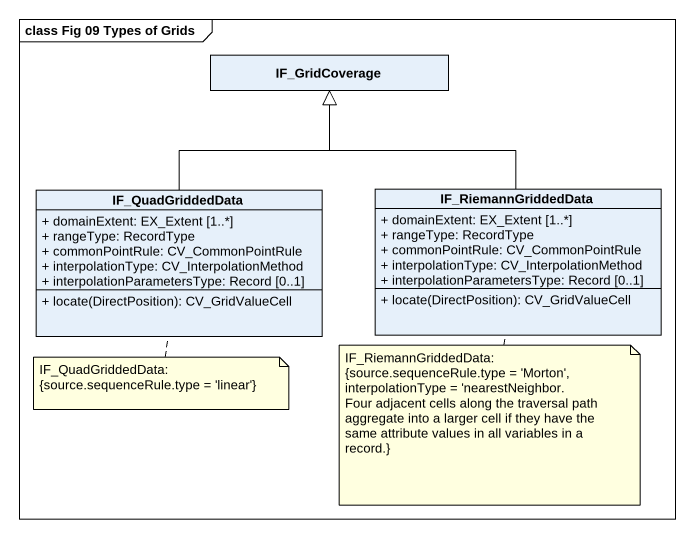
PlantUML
@startuml
mainframe class Fig 09 Types of Grids
hide circle
hide empty members
skinparam classAttributeIconSize 0
class IF_GridCoverage
class IF_QuadGriddedData {
  + domainExtent: EX_Extent [1..*]
  + rangeType: RecordType
  + commonPointRule: CV_CommonPointRule
  + interpolationType: CV_InterpolationMethod
  + interpolationParametersType: Record [0..1]
  + locate(DirectPosition): CV_GridValueCell
}
class IF_RiemannGriddedData {
  + domainExtent: EX_Extent [1..*]
  + rangeType: RecordType
  + commonPointRule: CV_CommonPointRule
  + interpolationType: CV_InterpolationMethod
  + interpolationParametersType: Record [0..1]
  + locate(DirectPosition): CV_GridValueCell
}
IF_QuadGriddedData -up-|> IF_GridCoverage
IF_RiemannGriddedData -up-|> IF_GridCoverage
note bottom of IF_RiemannGriddedData
  IF_RiemannGriddedData:
  {source.sequenceRule.type = 'Morton',
  interpolationType = 'nearestNeighbor.
  Four adjacent cells along the traversal path aggregate into a larger cell if they have the same attribute values in all variables in a record.}
end note
note bottom of IF_QuadGriddedData
  IF_QuadGriddedData:
  {source.sequenceRule.type = 'linear'}
end note
@enduml
